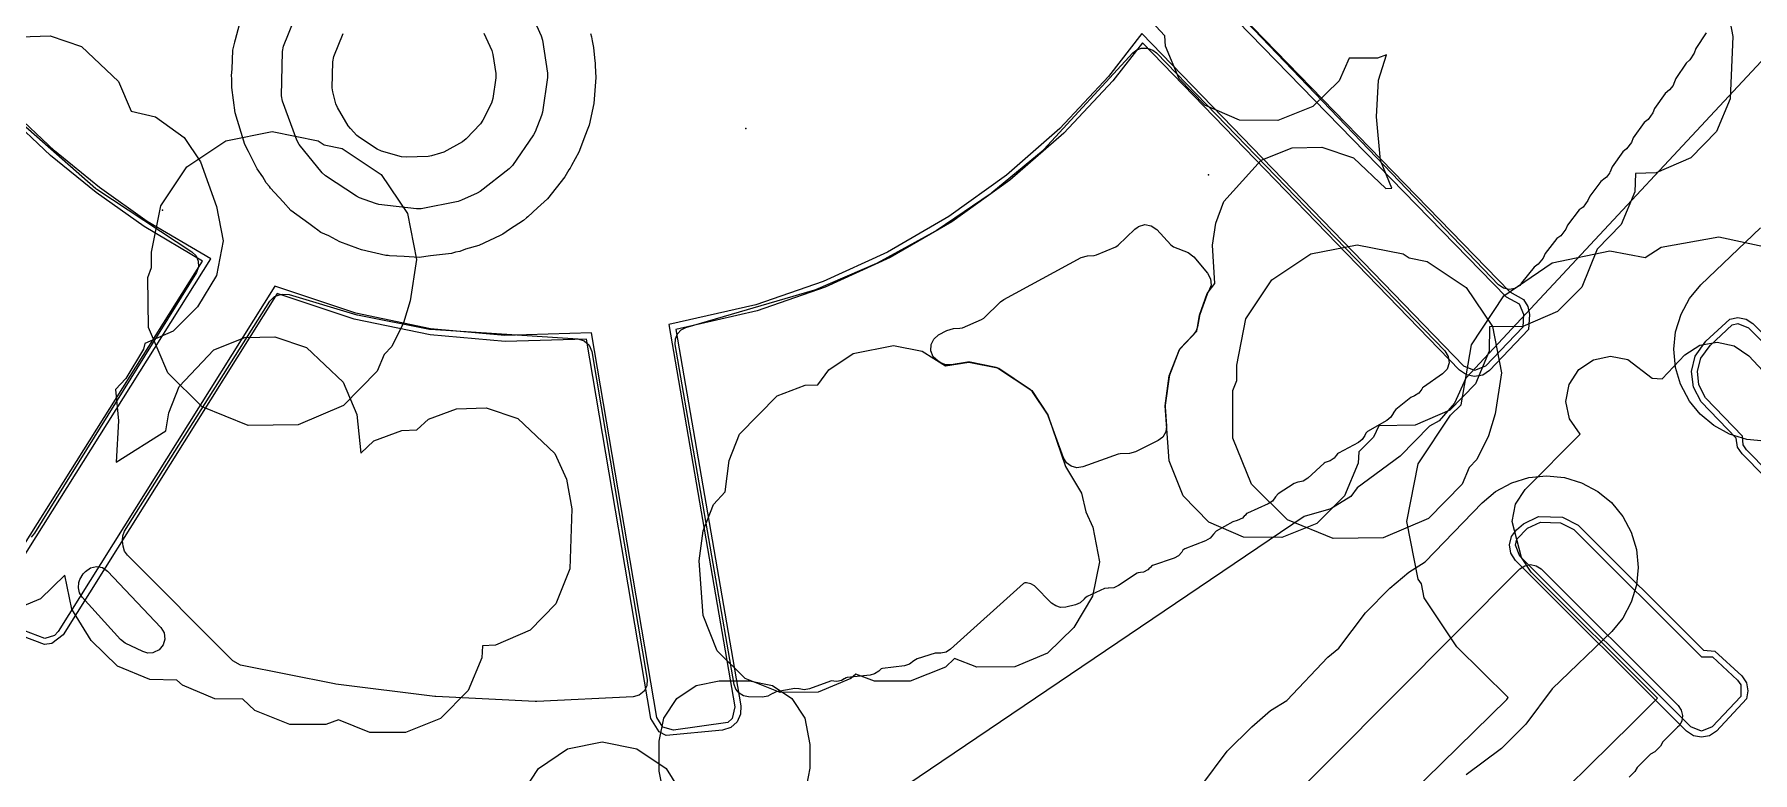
# Model space of a CAD drawing. Header units: metres. Extents: x -2677 to -840, y 169 to 1487.
# Drawn here: x -2362.6 to -2305.5, y 461.5 to 486 of the extents above; entities that cross this region are included whole.
import ezdxf

# ---------------------------------------------------------------- set-up
doc = ezdxf.new("R2010")
doc.units = ezdxf.units.M
for name, color, linetype in [('AI_GREENING_ALLOWED_ZONE', 4, 'Continuous'), ('AI_GREENING_EXCLUSIONS', 1, 'Continuous'), ('AI_GREENING_LAWN', 82, 'Continuous'), ('AI_GREENING_REJECTED', 6, 'Continuous')]:
    doc.layers.add(name, color=color, linetype=linetype)

msp = doc.modelspace()

# ---------------------------------------------------------------- linework, layer by layer
at = {"layer": 'AI_GREENING_ALLOWED_ZONE'}
msp.add_lwpolyline([(-2347.711, 486.035), (-2347.45, 485.462), (-2347.41, 485.327), (-2347.319, 484.704), (-2347.318, 484.561), (-2347.417, 483.868), (-2347.463, 483.717), (-2347.742, 483.149), (-2347.828, 483.025), (-2348.303, 482.526), (-2348.423, 482.433), (-2349.041, 482.091), (-2349.148, 482.047), (-2349.446, 481.963), (-2349.563, 481.945), (-2350.297, 481.916), (-2350.452, 481.934), (-2351.118, 482.121), (-2351.257, 482.185), (-2351.847, 482.572), (-2351.934, 482.645), (-2352.146, 482.868), (-2352.216, 482.96), (-2352.574, 483.573), (-2352.625, 483.695), (-2352.731, 484.085), (-2352.748, 484.225), (-2352.733, 485.084), (-2352.696, 485.262), (-2352.386, 486.029)], dxfattribs=at)
msp.add_lwpolyline([(-2332.627, 475.147), (-2332.776, 475.29), (-2332.855, 475.482), (-2332.849, 475.69), (-2332.759, 475.877), (-2332.602, 476.011), (-2332.321, 476.163), (-2332.109, 476.223), (-2331.892, 476.235), (-2331.809, 476.253), (-2331.17, 476.521), (-2331.093, 476.572), (-2330.54, 477.109), (-2330.43, 477.19), (-2327.863, 478.583), (-2327.651, 478.643), (-2327.434, 478.654), (-2327.351, 478.673), (-2326.712, 478.941), (-2326.635, 478.991), (-2326.082, 479.529), (-2325.972, 479.609), (-2325.958, 479.617), (-2325.748, 479.677), (-2325.533, 479.642), (-2325.353, 479.518), (-2324.877, 479.005), (-2324.79, 478.945), (-2324.307, 478.747), (-2324.115, 478.606), (-2323.659, 478.063), (-2323.561, 477.879), (-2323.546, 477.672), (-2323.617, 477.477), (-2323.656, 477.414), (-2323.679, 477.367), (-2323.924, 476.689), (-2323.935, 476.646), (-2323.997, 476.286), (-2324.042, 476.146), (-2324.127, 476.025), (-2324.567, 475.562), (-2324.618, 475.481), (-2324.929, 474.68), (-2324.943, 474.622), (-2325.066, 473.679), (-2325.067, 473.629), (-2325.022, 472.984), (-2325.046, 472.79), (-2325.144, 472.62), (-2325.299, 472.501), (-2326.058, 472.125), (-2326.258, 472.073), (-2326.566, 472.06), (-2326.638, 472.046), (-2327.81, 471.63), (-2328.003, 471.601), (-2328.191, 471.649), (-2328.347, 471.764), (-2328.448, 471.93), (-2328.954, 473.326), (-2328.981, 473.38), (-2329.477, 474.122), (-2329.545, 474.19), (-2330.601, 474.895), (-2330.69, 474.932), (-2331.551, 475.104), (-2331.639, 475.105), (-2332.182, 475.016), (-2332.36, 475.019), (-2332.526, 475.085), (-2332.627, 475.147)], close=True, dxfattribs=at)
at = {"layer": 'AI_GREENING_EXCLUSIONS'}
for points in [[(-2291.784, 499.562), (-2315.076, 474.572), (-2315.461, 473.75), (-2315.965, 473.154), (-2316.289, 472.987), (-2317.258, 471.983), (-2318.686, 470.934), (-2318.9, 470.641), (-2319.566, 470.234), (-2320.45, 469.978), (-2346.451, 452.408)], [(-2291.784, 499.562), (-2315.076, 474.572), (-2315.461, 473.75), (-2315.965, 473.154), (-2316.289, 472.987), (-2317.258, 471.983), (-2318.686, 470.934), (-2318.9, 470.641), (-2319.566, 470.234), (-2320.45, 469.978), (-2346.451, 452.408)], [(-2324.108, 488.244), (-2313.622, 477.45), (-2313.16, 477.187), (-2313.015, 476.961), (-2312.966, 476.697), (-2313, 476.199), (-2314.289, 474.833), (-2314.519, 474.679), (-2314.79, 474.627), (-2315.06, 474.683), (-2315.288, 474.84), (-2325.829, 485.722), (-2326.806, 484.461), (-2328.442, 482.722), (-2330.232, 481.157), (-2332.159, 479.775), (-2334.211, 478.584), (-2336.372, 477.595), (-2338.63, 476.815), (-2341.333, 476.198), (-2339.169, 463.691), (-2339.178, 463.409), (-2339.298, 463.154), (-2339.509, 462.966), (-2339.777, 462.877), (-2341.649, 462.706), (-2341.887, 462.821), (-2342.158, 463.265), (-2344.296, 475.871), (-2347.007, 475.799), (-2349.499, 476.021), (-2352.026, 476.541), (-2354.576, 477.385), (-2361.692, 466.051), (-2362.071, 465.757), (-2362.313, 465.724), (-2363.771, 466.276)], [(-2324.37, 488.198), (-2313.739, 477.283), (-2313.305, 477.048), (-2313.166, 476.699), (-2313.185, 476.276), (-2314.431, 474.974), (-2314.789, 474.827), (-2315.144, 474.979), (-2325.847, 486.028), (-2326.951, 484.597), (-2328.574, 482.872), (-2330.348, 481.319), (-2332.26, 479.947), (-2334.294, 478.766), (-2336.438, 477.784), (-2338.677, 477.01), (-2341.565, 476.364), (-2339.366, 463.657), (-2339.458, 463.273), (-2339.609, 463.139), (-2341.409, 462.885), (-2341.767, 462.981), (-2341.961, 463.298), (-2344.129, 476.082), (-2347.012, 475.999), (-2349.481, 476.22), (-2351.964, 476.731), (-2354.658, 477.63), (-2361.862, 466.157), (-2361.978, 466.028), (-2362.305, 465.924), (-2363.695, 466.461)], [(-2344.171, 486.031), (-2344.132, 485.915), (-2344.115, 485.789), (-2344.064, 485.568), (-2344.038, 485.216), (-2344.014, 485.036), (-2344.018, 484.95), (-2343.99, 484.569), (-2344.06, 483.702), (-2344.215, 482.981), (-2344.299, 482.757), (-2344.308, 482.724), (-2344.332, 482.671), (-2344.552, 482.084), (-2344.801, 481.644), (-2344.844, 481.55), (-2344.884, 481.497), (-2345.016, 481.264), (-2345.595, 480.534), (-2345.93, 480.231), (-2346.25, 479.932), (-2346.298, 479.899), (-2346.395, 479.811), (-2346.86, 479.513), (-2347.082, 479.361), (-2347.125, 479.344), (-2347.175, 479.312), (-2347.882, 478.989), (-2348.316, 478.86), (-2348.509, 478.782), (-2348.652, 478.761), (-2348.783, 478.722), (-2349.486, 478.64), (-2349.866, 478.584), (-2350.361, 478.617), (-2350.845, 478.643), (-2350.889, 478.652), (-2350.969, 478.657), (-2351.782, 478.837), (-2351.902, 478.889), (-2352.495, 479.106), (-2352.858, 479.301), (-2353.128, 479.417), (-2353.27, 479.522), (-2353.311, 479.544), (-2353.531, 479.714), (-2354.122, 480.148), (-2354.383, 480.438), (-2354.797, 480.885), (-2354.839, 480.945), (-2354.95, 481.069), (-2355.058, 481.262), (-2355.245, 481.532), (-2355.533, 482.111), (-2355.658, 482.335), (-2355.975, 483.389), (-2356.091, 484.229), (-2356.083, 484.521), (-2356.093, 484.636), (-2356.074, 484.84), (-2356.056, 485.477), (-2355.988, 485.74), (-2355.986, 485.751), (-2355.965, 485.824), (-2355.704, 486.83)], [(-2306.394, 486.915), (-2306.212, 485.926), (-2306.294, 483.853), (-2306.747, 482.769), (-2307.602, 481.892), (-2308.753, 481.394), (-2309.445, 481.377), (-2309.462, 480.77), (-2309.915, 479.686), (-2310.712, 478.867), (-2311.227, 477.602), (-2312.037, 476.792), (-2313.188, 476.294), (-2314.291, 476.277), (-2314.308, 475.47), (-2314.761, 474.386), (-2315.616, 473.509), (-2316.767, 473.011), (-2317.972, 472.994), (-2318.146, 472.619), (-2318.639, 472.126), (-2318.656, 471.754), (-2319.109, 470.67), (-2320.031, 469.748), (-2321.196, 469.278), (-2322.465, 469.295), (-2323.616, 469.793), (-2324.471, 470.67), (-2324.941, 471.835), (-2325.069, 473.654), (-2324.939, 474.652), (-2324.6, 475.527), (-2324.022, 476.136), (-2323.931, 476.668), (-2323.67, 477.392), (-2323.421, 477.723), (-2323.501, 478.995), (-2323.384, 479.722), (-2323.123, 480.446), (-2321.885, 481.819), (-2320.855, 482.226), (-2319.861, 482.253), (-2318.811, 481.901), (-2317.733, 480.881), (-2317.533, 480.886), (-2317.918, 481.807), (-2318.051, 483.26), (-2317.983, 484.482), (-2317.711, 485.32), (-2318.02, 485.208), (-2318.96, 485.208), (-2319.29, 484.459), (-2320.167, 483.604), (-2321.332, 483.134), (-2322.601, 483.151), (-2323.752, 483.649), (-2324.607, 484.526), (-2325.06, 485.61), (-2325.077, 485.954), (-2325.529, 486.428)], [(-2363.124, 485.92), (-2362.129, 485.946), (-2361.079, 485.594), (-2359.855, 484.436), (-2359.433, 483.445), (-2358.622, 483.255), (-2357.671, 482.573), (-2357.132, 481.765), (-2356.596, 480.283), (-2356.369, 479.135), (-2356.599, 477.987), (-2357.228, 476.951), (-2358.038, 476.141), (-2358.979, 475.731), (-2359.018, 475.538), (-2359.604, 474.566), (-2359.952, 474.197), (-2359.852, 473.155), (-2359.929, 471.791), (-2358.278, 472.827), (-2358.179, 473.422), (-2357.84, 474.297), (-2356.68, 475.519), (-2355.65, 475.926), (-2354.656, 475.953), (-2353.606, 475.601), (-2352.382, 474.442), (-2351.935, 473.367), (-2351.803, 472.083), (-2351.369, 472.493), (-2350.438, 472.843), (-2349.938, 472.857), (-2349.555, 473.213), (-2348.624, 473.563), (-2347.63, 473.59), (-2346.58, 473.238), (-2345.356, 472.079), (-2344.97, 471.223), (-2344.788, 470.234), (-2344.853, 468.242), (-2345.323, 467.077), (-2346.178, 466.2), (-2347.329, 465.702), (-2347.761, 465.685), (-2347.778, 465.28), (-2348.231, 464.196), (-2349.153, 463.274), (-2350.318, 462.804), (-2351.506, 462.804), (-2352.547, 463.222), (-2352.967, 463.064), (-2354.155, 463.064), (-2355.32, 463.534), (-2355.717, 463.909), (-2356.647, 463.925), (-2357.73, 464.378), (-2357.916, 464.543), (-2358.807, 464.559), (-2359.89, 465.012), (-2360.764, 465.865), (-2361.405, 466.901), (-2361.632, 468.036), (-2362.444, 467.246), (-2363.528, 466.793)], [(-2364.097, 467.297), (-2357.065, 478.463), (-2359.001, 479.616), (-2360.598, 480.743), (-2362.108, 481.978), (-2362.108, 481.978), (-2363.56, 483.349)], [(-2363.928, 467.19), (-2356.781, 478.538), (-2358.898, 479.787), (-2360.483, 480.907), (-2361.981, 482.132), (-2363.413, 483.484)], [(-2320.193, 457.558), (-2313.719, 463.901), (-2313.678, 463.961), (-2315.377, 465.655), (-2316.463, 467.276), (-2316.555, 467.74), (-2316.662, 467.899), (-2317.045, 469.812), (-2316.667, 471.726), (-2315.585, 473.349), (-2315.239, 473.696), (-2314.889, 475.684), (-2313.819, 477.315), (-2312.206, 478.412), (-2310.296, 478.809), (-2309.122, 478.586), (-2308.592, 478.927), (-2306.673, 479.275), (-2304.766, 478.861)], [(-2305.153, 472.481), (-2305.741, 472.542), (-2306.313, 472.719), (-2306.837, 473.004), (-2307.295, 473.384), (-2307.648, 473.814), (-2307.947, 474.375), (-2308.112, 474.926), (-2308.171, 475.542), (-2308.112, 476.113), (-2308.112, 476.113), (-2307.929, 476.708), (-2307.648, 477.225), (-2307.272, 477.677), (-2305.283, 479.568)], [(-2320.216, 452.608), (-2309.548, 463.106), (-2308.706, 463.944), (-2312.905, 468.133), (-2313.231, 468.619), (-2313.545, 469.816), (-2313.432, 470.39), (-2313.107, 470.877), (-2311.277, 472.711), (-2311.635, 473.223), (-2311.754, 473.797), (-2311.645, 474.371), (-2311.324, 474.861), (-2310.84, 475.19), (-2310.267, 475.309), (-2309.692, 475.2), (-2308.892, 474.573), (-2308.557, 474.552), (-2307.8, 475.354), (-2307.308, 475.671), (-2306.732, 475.775), (-2306.16, 475.651), (-2305.679, 475.318), (-2303.789, 473.306)], [(-2323.888, 461.005), (-2323.006, 462.186), (-2322.195, 462.996), (-2321.566, 463.533), (-2321.025, 463.872), (-2319.665, 465.31), (-2319.295, 465.604), (-2318.412, 466.785), (-2317.602, 467.595), (-2316.972, 468.132), (-2316.431, 468.471), (-2314.541, 470.439), (-2314.097, 470.807), (-2313.551, 471.1), (-2312.985, 471.272), (-2312.394, 471.331), (-2311.797, 471.272), (-2311.233, 471.102), (-2310.698, 470.816), (-2310.242, 470.442), (-2309.867, 469.984), (-2309.583, 469.456), (-2309.41, 468.886), (-2309.351, 468.289), (-2309.41, 467.698), (-2309.583, 467.13), (-2309.867, 466.599), (-2310.232, 466.157), (-2312.207, 464.252), (-2313.084, 463.077), (-2313.894, 462.267), (-2315.064, 461.392)], [(-2346.919, 460.06), (-2345.9, 461.609), (-2344.927, 462.26), (-2343.779, 462.488), (-2342.631, 462.26), (-2341.658, 461.609), (-2340.508, 459.772)]]:
    msp.add_lwpolyline(points, dxfattribs=at)
for points in [[(-2353.22, 482.463), (-2353.021, 482.33), (-2352.418, 482.21), (-2351.121, 481.343), (-2350.254, 480.045), (-2349.949, 478.514), (-2350.156, 477.144), (-2350.383, 476.419), (-2350.775, 475.629), (-2351.024, 475.361), (-2351.253, 474.812), (-2352.377, 473.668), (-2353.885, 473.021), (-2355.546, 473.005), (-2357.068, 473.625), (-2358.212, 474.749), (-2358.859, 476.257), (-2358.875, 477.918), (-2358.751, 478.254), (-2358.751, 478.767), (-2358.447, 480.298), (-2357.58, 481.596), (-2356.282, 482.463), (-2354.751, 482.767), (-2353.22, 482.463)], [(-2317.163, 478.708), (-2316.964, 478.575), (-2316.361, 478.455), (-2315.064, 477.588), (-2314.196, 476.29), (-2313.892, 474.759), (-2314.099, 473.389), (-2314.325, 472.664), (-2314.718, 471.874), (-2314.967, 471.606), (-2315.196, 471.057), (-2316.319, 469.913), (-2317.828, 469.266), (-2319.489, 469.25), (-2321.011, 469.871), (-2322.198, 471.057), (-2322.818, 472.58), (-2322.818, 474.163), (-2322.694, 474.499), (-2322.694, 475.012), (-2322.39, 476.543), (-2321.522, 477.841), (-2320.225, 478.708), (-2318.694, 479.012), (-2317.163, 478.708)], [(-2299.69, 469.94), (-2301.227, 468.324), (-2301.456, 468.171), (-2301.725, 468.118), (-2301.994, 468.173), (-2302.222, 468.327), (-2305.899, 472.059), (-2306.049, 472.287), (-2306.095, 472.582), (-2307.261, 473.789), (-2307.515, 474.274), (-2307.578, 474.799), (-2307.455, 475.308), (-2307.106, 475.807), (-2306.306, 476.538), (-2306.038, 476.592), (-2305.769, 476.539), (-2305.542, 476.388), (-2299.843, 470.703), (-2299.691, 470.476), (-2299.637, 470.208), (-2299.69, 469.94)], [(-2301.725, 468.318), (-2302.079, 468.467), (-2305.757, 472.199), (-2305.864, 472.362), (-2305.881, 472.648), (-2307.118, 473.928), (-2307.331, 474.351), (-2307.378, 474.806), (-2307.265, 475.246), (-2306.964, 475.666), (-2306.229, 476.353), (-2306.037, 476.392), (-2305.683, 476.246), (-2299.984, 470.561), (-2299.875, 470.399), (-2299.875, 470.017), (-2301.369, 468.465), (-2301.725, 468.318)], [(-2336.25, 474.853), (-2335.442, 475.392), (-2334.1, 475.659), (-2333.147, 475.47), (-2332.367, 474.986), (-2331.595, 475.112), (-2330.642, 474.923), (-2329.504, 474.163), (-2328.965, 473.355), (-2328.383, 471.638), (-2327.856, 470.757), (-2327.71, 470.137), (-2327.479, 469.625), (-2327.252, 468.477), (-2327.482, 467.329), (-2328.111, 466.293), (-2328.985, 465.44), (-2330.068, 464.987), (-2331.334, 464.971), (-2332.066, 465.261), (-2332.375, 464.974), (-2333.54, 464.504), (-2334.728, 464.504), (-2335.346, 464.745), (-2335.514, 464.599), (-2336.598, 464.146), (-2337.867, 464.129), (-2339.032, 464.599), (-2339.954, 465.521), (-2340.424, 466.686), (-2340.552, 468.505), (-2340.422, 469.503), (-2340.083, 470.378), (-2339.687, 470.795), (-2339.558, 471.837), (-2339.219, 472.712), (-2337.96, 473.991), (-2337.029, 474.341), (-2336.614, 474.352), (-2336.25, 474.853)], [(-2306.752, 462.85), (-2306.979, 462.698), (-2307.246, 462.644), (-2307.514, 462.697), (-2307.742, 462.848), (-2313.427, 468.519), (-2313.583, 468.757), (-2313.632, 469.037), (-2313.565, 469.314), (-2313.394, 469.541), (-2313.164, 469.742), (-2312.662, 469.975), (-2311.862, 469.959), (-2311.351, 469.691), (-2307.184, 465.534), (-2306.804, 465.503), (-2305.909, 464.686), (-2305.757, 464.459), (-2305.703, 464.191), (-2305.756, 463.923), (-2306.752, 462.85)], [(-2307.247, 462.844), (-2307.6, 462.99), (-2313.285, 468.661), (-2313.432, 469.031), (-2313.384, 469.228), (-2313.032, 469.592), (-2312.594, 469.787), (-2311.938, 469.774), (-2311.493, 469.549), (-2307.253, 465.32), (-2306.88, 465.319), (-2306.05, 464.544), (-2305.941, 464.382), (-2305.941, 463.999), (-2306.893, 462.991), (-2307.247, 462.844)], [(-2336.875, 461.616), (-2337.04, 460.752), (-2337.473, 460.104), (-2338.122, 459.67), (-2338.887, 459.518), (-2339.887, 459.518), (-2340.653, 459.67), (-2341.301, 460.104), (-2341.735, 460.752), (-2341.887, 461.518), (-2341.887, 462.518), (-2341.735, 463.283), (-2341.301, 463.932), (-2340.653, 464.366), (-2339.887, 464.518), (-2338.887, 464.518), (-2338.122, 464.366), (-2337.473, 463.932), (-2337.04, 463.283), (-2336.875, 462.407), (-2336.875, 461.616)]]:
    msp.add_lwpolyline(points, close=True, dxfattribs=at)
at = {"layer": 'AI_GREENING_LAWN'}
for points in [[(-2307.088, 486.053), (-2307.441, 485.525), (-2307.491, 485.373), (-2307.64, 485.15), (-2307.762, 485.046), (-2308.103, 484.538), (-2308.164, 484.369), (-2308.171, 484.372), (-2308.193, 484.302), (-2308.313, 484.154), (-2308.453, 484.036), (-2308.811, 483.542), (-2308.866, 483.391), (-2309.024, 483.174), (-2309.149, 483.074), (-2309.521, 482.561), (-2309.577, 482.411), (-2309.735, 482.194), (-2309.86, 482.094), (-2310.22, 481.599), (-2310.288, 481.433), (-2310.292, 481.435), (-2310.307, 481.387), (-2310.407, 481.254), (-2310.45, 481.225), (-2310.448, 481.222), (-2310.59, 481.109), (-2310.961, 480.623), (-2311.02, 480.475), (-2311.184, 480.262), (-2311.312, 480.165), (-2311.698, 479.662), (-2311.755, 479.522), (-2311.924, 479.306), (-2312.052, 479.213), (-2312.446, 478.717), (-2312.509, 478.569), (-2312.676, 478.359), (-2312.806, 478.265), (-2313.225, 477.739), (-2313.227, 477.741), (-2313.288, 477.655), (-2313.453, 477.552), (-2313.644, 477.519), (-2313.833, 477.562), (-2313.992, 477.674), (-2323.893, 488.021)], [(-2346.266, 486.963), (-2345.802, 485.948), (-2345.763, 485.812), (-2345.601, 484.708), (-2345.601, 484.565), (-2345.764, 483.412), (-2345.794, 483.301), (-2346.004, 482.762), (-2346.058, 482.659), (-2346.763, 481.642), (-2346.868, 481.531), (-2347.836, 480.782), (-2347.934, 480.723), (-2348.451, 480.486), (-2348.563, 480.451), (-2349.795, 480.207), (-2349.951, 480.201), (-2351.199, 480.348), (-2351.312, 480.376), (-2351.846, 480.571), (-2351.948, 480.623), (-2352.972, 481.295), (-2353.085, 481.397), (-2353.85, 482.337), (-2353.932, 482.482), (-2354.401, 483.779), (-2354.401, 483.779), (-2354.431, 483.958), (-2354.405, 485.427), (-2354.369, 485.606), (-2353.826, 486.946)], [(-2363.493, 483.423), (-2360.603, 480.874), (-2360.575, 480.853), (-2357.415, 478.773), (-2357.277, 478.639), (-2357.201, 478.463), (-2357.197, 478.271), (-2357.265, 478.092), (-2362.64, 469.432), (-2362.76, 469.299)], [(-2323.79, 457.688), (-2313.285, 468.236), (-2313.123, 468.345), (-2312.932, 468.383), (-2312.74, 468.345), (-2312.578, 468.237), (-2308.025, 463.696), (-2308.025, 463.696), (-2307.921, 463.544), (-2307.878, 463.365), (-2307.903, 463.183), (-2307.993, 463.023), (-2308.043, 462.98), (-2308.041, 462.978), (-2308.533, 462.491), (-2308.612, 462.351), (-2308.803, 462.163), (-2308.943, 462.084), (-2309.386, 461.645), (-2309.466, 461.506), (-2309.657, 461.317)]]:
    msp.add_lwpolyline(points, dxfattribs=at)
for points in [[(-2332.676, 479.488), (-2330.849, 480.727), (-2330.83, 480.742), (-2329.127, 482.147), (-2329.103, 482.17), (-2326.145, 485.385), (-2326.014, 485.486), (-2325.858, 485.539), (-2325.692, 485.539), (-2325.634, 485.529), (-2325.485, 485.478), (-2325.359, 485.384), (-2315.774, 475.483), (-2315.661, 475.299), (-2315.636, 475.085), (-2315.703, 474.881), (-2315.85, 474.723), (-2316.491, 474.281), (-2316.518, 474.254), (-2316.539, 474.215), (-2316.641, 474.082), (-2316.782, 473.99), (-2316.905, 473.937), (-2317.402, 473.541), (-2317.479, 473.434), (-2317.481, 473.427), (-2317.569, 473.277), (-2317.703, 473.167), (-2318.348, 472.8), (-2318.378, 472.776), (-2318.398, 472.745), (-2318.431, 472.674), (-2318.521, 472.542), (-2318.648, 472.444), (-2319.316, 472.085), (-2319.345, 472.063), (-2319.389, 472.002), (-2319.392, 472.004), (-2319.453, 471.921), (-2319.586, 471.827), (-2319.684, 471.799), (-2319.682, 471.795), (-2319.756, 471.774), (-2319.787, 471.753), (-2320.335, 471.252), (-2320.482, 471.159), (-2320.652, 471.122), (-2320.659, 471.121), (-2320.784, 471.081), (-2321.314, 470.732), (-2321.399, 470.635), (-2321.4, 470.633), (-2321.503, 470.493), (-2321.647, 470.397), (-2322.332, 470.095), (-2322.364, 470.075), (-2322.413, 470.016), (-2322.419, 470.021), (-2322.5, 469.929), (-2322.676, 469.844), (-2322.82, 469.807), (-2323.371, 469.491), (-2323.463, 469.397), (-2323.466, 469.392), (-2323.576, 469.256), (-2323.727, 469.167), (-2324.421, 468.905), (-2324.453, 468.887), (-2324.479, 468.859), (-2324.521, 468.795), (-2324.631, 468.677), (-2324.772, 468.6), (-2325.487, 468.35), (-2325.52, 468.332), (-2325.573, 468.278), (-2325.576, 468.281), (-2325.647, 468.208), (-2325.794, 468.136), (-2325.895, 468.122), (-2325.894, 468.118), (-2325.97, 468.109), (-2326.004, 468.094), (-2326.623, 467.683), (-2326.782, 467.614), (-2326.955, 467.603), (-2326.963, 467.604), (-2327.092, 467.584), (-2327.664, 467.323), (-2327.76, 467.244), (-2327.765, 467.238), (-2327.892, 467.115), (-2328.055, 467.045), (-2328.375, 466.971), (-2328.544, 466.961), (-2328.706, 467.008), (-2328.844, 467.106), (-2329.411, 467.681), (-2329.536, 467.748), (-2329.683, 467.779), (-2329.737, 467.777), (-2329.784, 467.751), (-2332.203, 465.571), (-2332.351, 465.478), (-2332.522, 465.442), (-2332.71, 465.436), (-2333.311, 465.255), (-2333.421, 465.187), (-2333.427, 465.18), (-2333.565, 465.075), (-2333.73, 465.023), (-2334.467, 464.927), (-2334.503, 464.916), (-2334.533, 464.896), (-2334.591, 464.842), (-2334.725, 464.754), (-2334.879, 464.712), (-2335.633, 464.635), (-2335.669, 464.625), (-2335.732, 464.585), (-2335.735, 464.589), (-2335.822, 464.535), (-2335.982, 464.499), (-2336.083, 464.51), (-2336.083, 464.506), (-2336.159, 464.515), (-2336.195, 464.507), (-2336.894, 464.255), (-2337.065, 464.225), (-2337.236, 464.255), (-2337.243, 464.258), (-2337.373, 464.269), (-2338, 464.151), (-2338.114, 464.097), (-2338.116, 464.095), (-2338.272, 464.006), (-2338.451, 463.977), (-2338.913, 463.988), (-2339.081, 464.021), (-2339.228, 464.109), (-2339.336, 464.241), (-2339.394, 464.403), (-2341.349, 475.699), (-2341.347, 475.88), (-2341.281, 476.048), (-2341.159, 476.182), (-2340.997, 476.264), (-2336.71, 477.517), (-2336.681, 477.527), (-2334.653, 478.403), (-2334.632, 478.414), (-2332.696, 479.476), (-2332.676, 479.488)], [(-2344.375, 475.818), (-2344.211, 475.67), (-2344.126, 475.466), (-2342.286, 464.569), (-2342.295, 464.359), (-2342.389, 464.172), (-2342.552, 464.04), (-2342.755, 463.986), (-2345.955, 463.835), (-2346.004, 463.835), (-2349.31, 464.002), (-2349.346, 464.005), (-2352.636, 464.414), (-2352.673, 464.42), (-2355.793, 465.044), (-2356.049, 465.18), (-2359.559, 468.691), (-2359.657, 468.828), (-2359.703, 468.991), (-2359.722, 469.174), (-2359.712, 469.34), (-2359.648, 469.494), (-2354.82, 477.134), (-2354.668, 477.287), (-2354.465, 477.362), (-2354.394, 477.372), (-2354.182, 477.355), (-2351.938, 476.683), (-2351.915, 476.677), (-2349.513, 476.204), (-2349.481, 476.2), (-2344.587, 475.881), (-2344.375, 475.818)], [(-2358.366, 465.711), (-2358.5, 465.553), (-2358.686, 465.462), (-2358.709, 465.456), (-2358.882, 465.444), (-2359.048, 465.491), (-2359.634, 465.775), (-2359.789, 465.891), (-2361.059, 467.305), (-2361.149, 467.448), (-2361.186, 467.613), (-2361.166, 467.782), (-2361.135, 467.884), (-2361.026, 468.078), (-2360.953, 468.158), (-2360.787, 468.278), (-2360.588, 468.322), (-2360.387, 468.282), (-2360.22, 468.166), (-2358.444, 466.291), (-2358.336, 466.115), (-2358.308, 465.909), (-2358.366, 465.711)]]:
    msp.add_lwpolyline(points, close=True, dxfattribs=at)
at = {"layer": 'AI_GREENING_REJECTED'}
for p in [(-2339.01, 482.87), (-2323.63, 481.33), (-2358.39, 480.16)]:
    msp.add_point(p, dxfattribs=at)

doc.saveas('drawing.dxf')
